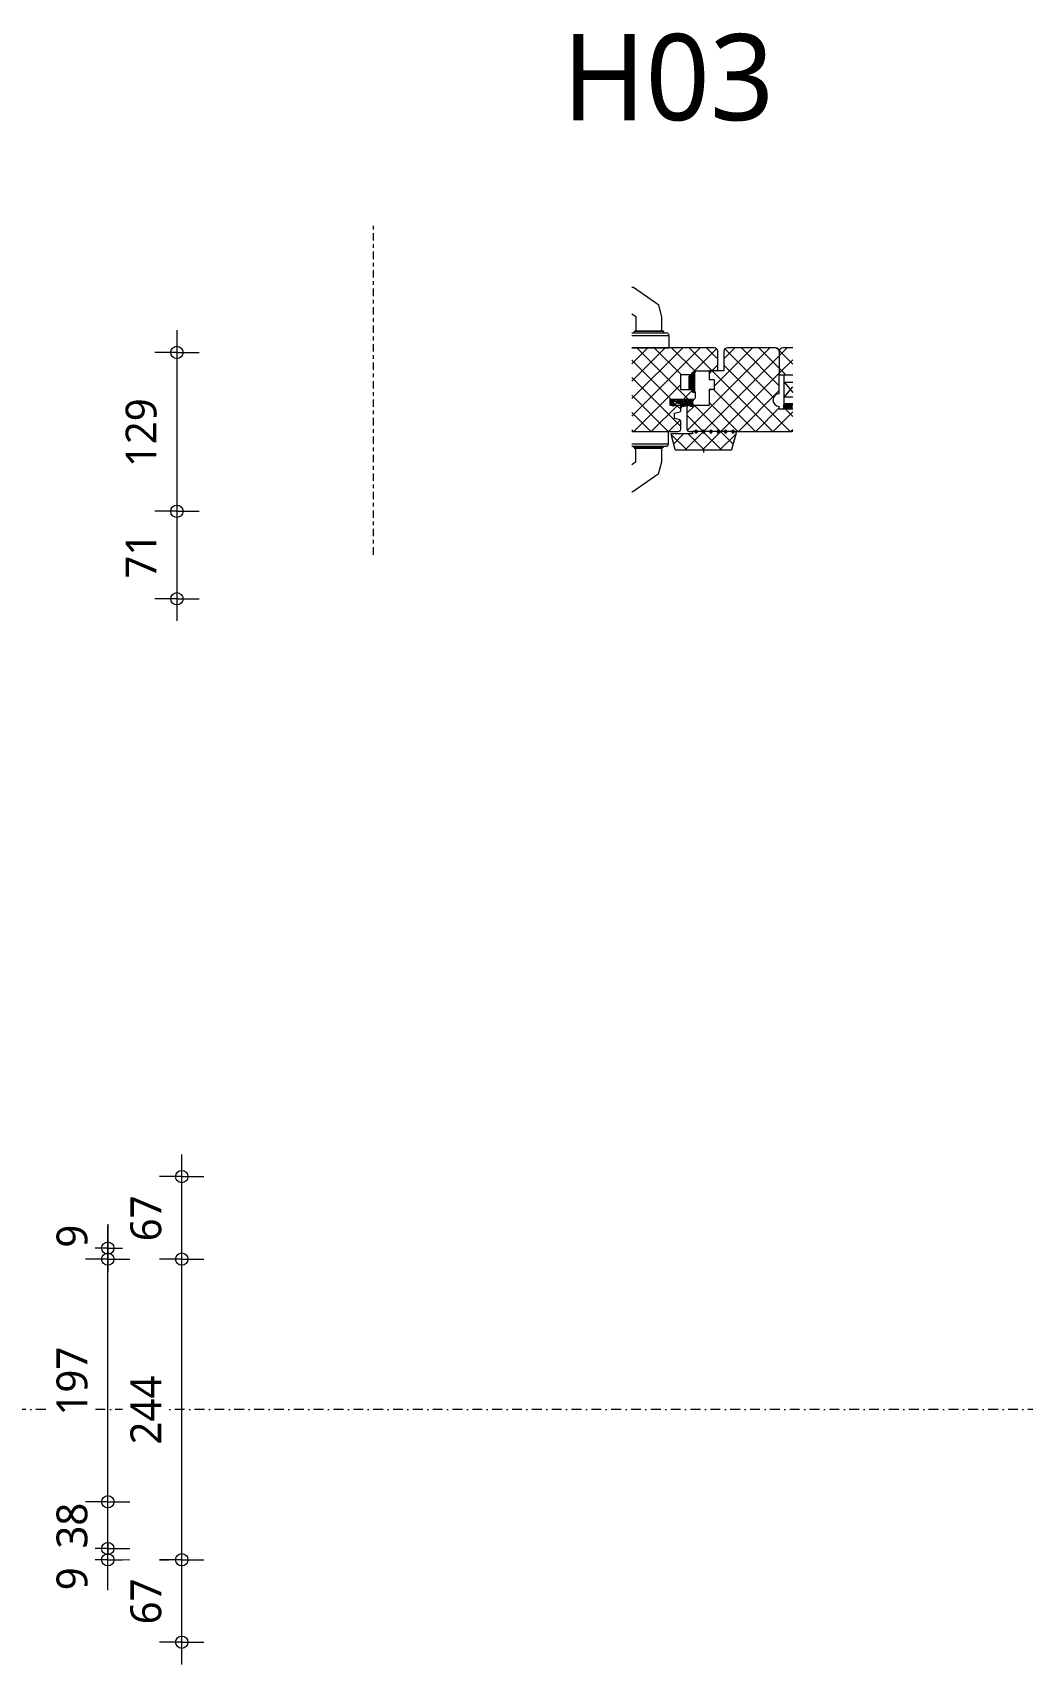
# Model space of a CAD drawing. Header units: millimetres. Extents: x 1789 to 13769, y 2055 to 27197.
# Drawn here: x 6124 to 6927, y 19201 to 20526 of the extents above; entities that cross this region are included whole.
import ezdxf

# ---------------------------------------------------------------- set-up
doc = ezdxf.new("R2010")
doc.units = ezdxf.units.MM
doc.linetypes.add('MV_center', pattern=[15, 6, -3, 3, -3])
doc.linetypes.add('MV_stramien', pattern=[16, 8, -4, 0, -4])
for name, color, linetype, lineweight in [('A-ANNO-DIMS', 211, 'Continuous', 13), ('A-ANNO-DIMS-10', 211, 'Continuous', 13), ('A-DETL', 90, 'Continuous', 13), ('A-DETL-GENF', 92, 'Continuous', 18), ('G-ANNO-TEXT', 231, 'Continuous', 13)]:
    doc.layers.add(name, color=color, linetype=linetype, lineweight=lineweight)
doc.styles.add('Segoe UI_2', font='segoeui.ttf', dxfattribs={"height": 25})
doc.styles.add('Segoe UI_3', font='segoeui.ttf', dxfattribs={"height": 70})
doc.dimstyles.new('2_5_mm_1', dxfattribs={"dimscale": 304.8, "dimtxt": 26.184099, "dimasz": 0.032808, "dimexe": 0.059055, "dimexo": 0.0625, "dimgap": 0.029528, "dimtad": 1, "dimdec": 0, "dimzin": 0, "dimdsep": 46, "dimtxsty": 'Segoe UI_2', "dimblk1": 'DOTBLANK', "dimblk2": 'DOTBLANK', "dimsah": 1, "dimcen": 0.09, "dimdle": 0.059055, "dimazin": 0, "dimtfac": 1, "dimtdec": 4, "dimtix": 1, "dimtmove": 0, "dimatfit": 3, "dimfxl": 0.059055, "dimfxlon": 1, "dimtvp": 1, "dimtfill": 1, "dimtolj": 1, "dimtzin": 0, "dimarcsym": 2})
doc.dimstyles.new('2_5_mm_2', dxfattribs={"dimscale": 304.8, "dimtxt": 26.184099, "dimasz": 0.032808, "dimexe": 0.059055, "dimexo": 0.0625, "dimgap": 0.029528, "dimtad": 1, "dimdec": 0, "dimzin": 0, "dimdsep": 46, "dimtxsty": 'Segoe UI_2', "dimblk1": 'DOTBLANK', "dimblk2": 'DOTBLANK', "dimsah": 1, "dimcen": 0.09, "dimdle": 0.059055, "dimazin": 0, "dimtfac": 1, "dimtdec": 4, "dimtix": 1, "dimtmove": 1, "dimatfit": 3, "dimfxl": 0.059055, "dimfxlon": 1, "dimtvp": 1, "dimtfill": 1, "dimtolj": 1, "dimtzin": 0, "dimarcsym": 2})
pattern_1 = [(45, (0, 0), (-7.071068, 7.071068), []), (135, (0, 0), (-7.071068, -7.071068), [])]

# ---------------------------------------------------------------- blocks, each defined once
blk = doc.blocks.new('31 dubbel_glas - Type 4 vliesgevel-3307011-Details Restauratie 1-10')
at = {"layer": 'A-DETL-GENF', "lineweight": 13}
for p, q in [((0, 0), (0, 24)), ((0, 18), (6.9, 18)), ((0, 18), (6.9, 9.7)), ((0, 6), (6.9, 14.3)), ((6.9, 6), (0, 6))]:
    blk.add_line(p, q, dxfattribs=at)
blk = doc.blocks.new('00 lijmnaad_bol - 00_MV_lijmnaad_bol-4318053-Details Restauratie 1-10')
at = {"layer": 'A-DETL-GENF'}
blk.add_hatch(color=256, dxfattribs=at).paths.add_polyline_path([(-0.3, 1.5), (0.5, 1.6), (0.7, 1.8), (1, 2.2), (1, 2.8), (0.5, 3.4), (-0.3, 3.5), (-0.7, 3.2), (-1, 2.5), (-0.7, 1.8)])
for start, end in [(0, 180), (180, 360)]:
    blk.add_arc((0, 2.5), 1, start, end, dxfattribs=at)
blk = doc.blocks.new('NLRS_00_DI_maskeer - Type 1-4234663-Details Restauratie 1-10')
at = {"layer": 'A-DETL-GENF', "linetype": 'MV_center'}
blk.add_line((168, 0), (-100, 0), dxfattribs=at)
blk = doc.blocks.new('DIMBLOCK119-Details Restauratie 1-10')
at = {"layer": 'A-ANNO-DIMS-10'}
for p, q in [((6184.7, 19295.3), (6166.7, 19295.3)), ((6184.7, 19300.5), (6184.7, 19290.8)), ((6184.7, 19261.5), (6184.7, 19300.5)), ((6184.7, 19268.3), (6184.7, 19295.3)), ((6184.7, 19295.3), (6202.7, 19295.3)), ((6184.7, 19286.3), (6166.7, 19286.3)), ((6184.7, 19286.3), (6202.7, 19286.3))]:
    blk.add_line(p, q, dxfattribs=at)
for centre in [(6184.7, 19295.3), (6184.7, 19286.3)]:
    blk.add_circle(centre, 5, dxfattribs=at)
at = {"layer": 'A-ANNO-DIMS-10', "color": 0, "insert": (6143.1, 19261.5), "char_height": 25, "width": 22.852, "attachment_point": 1, "rotation": 90, "line_spacing_factor": 1.142579, "style": 'Segoe UI_2', "bg_fill": 3, "box_fill_scale": 1.25, "bg_fill_color": 9, "bg_fill_true_color": 13158600, "bg_fill_transparency": 0}
blk.add_mtext('9', dxfattribs=at)
blk = doc.blocks.new('_DotBlank')
at = {"color": 0, "linetype": 'ByBlock', "lineweight": -2}
blk.add_line((-0.5, 0), (-1, 0), dxfattribs=at)
blk.add_circle((0, 0), 0.5, dxfattribs=at)
blk = doc.blocks.new('DIMBLOCK120-Details Restauratie 1-10')
at = {"layer": 'A-ANNO-DIMS-10'}
for p, q in [((6184.7, 19333.3), (6166.7, 19333.3)), ((6184.7, 19295.3), (6184.7, 19333.3)), ((6184.7, 19333.3), (6202.7, 19333.3)), ((6184.7, 19295.3), (6166.7, 19295.3)), ((6184.7, 19295.3), (6202.7, 19295.3))]:
    blk.add_line(p, q, dxfattribs=at)
for centre in [(6184.7, 19333.3), (6184.7, 19295.3)]:
    blk.add_circle(centre, 5, dxfattribs=at)
at = {"layer": 'A-ANNO-DIMS-10', "color": 0, "insert": (6143.1, 19295.3), "char_height": 25, "width": 45.703, "attachment_point": 1, "rotation": 90, "line_spacing_factor": 1.142579, "style": 'Segoe UI_2', "bg_fill": 3, "box_fill_scale": 1.25, "bg_fill_color": 9, "bg_fill_true_color": 13158600, "bg_fill_transparency": 0}
blk.add_mtext('38', dxfattribs=at)
blk = doc.blocks.new('DIMBLOCK121-Details Restauratie 1-10')
at = {"layer": 'A-ANNO-DIMS-10'}
for p, q in [((6184.7, 19530.3), (6166.7, 19530.3)), ((6184.7, 19333.3), (6184.7, 19530.3)), ((6184.7, 19530.3), (6202.7, 19530.3)), ((6184.7, 19333.3), (6166.7, 19333.3)), ((6184.7, 19333.3), (6202.7, 19333.3))]:
    blk.add_line(p, q, dxfattribs=at)
for centre in [(6184.7, 19530.3), (6184.7, 19333.3)]:
    blk.add_circle(centre, 5, dxfattribs=at)
at = {"layer": 'A-ANNO-DIMS-10', "color": 0, "insert": (6143.1, 19403.3), "char_height": 25, "width": 68.555, "attachment_point": 1, "rotation": 90, "line_spacing_factor": 1.142579, "style": 'Segoe UI_2', "bg_fill": 3, "box_fill_scale": 1.25, "bg_fill_color": 9, "bg_fill_true_color": 13158600, "bg_fill_transparency": 0}
blk.add_mtext('197', dxfattribs=at)
blk = doc.blocks.new('DIMBLOCK122-Details Restauratie 1-10')
at = {"layer": 'A-ANNO-DIMS-10'}
for p, q in [((6184.7, 19558.7), (6184.7, 19519.6)), ((6184.7, 19530.3), (6184.7, 19557.3)), ((6184.7, 19539.3), (6166.7, 19539.3)), ((6184.7, 19539.3), (6202.7, 19539.3)), ((6184.7, 19530.3), (6166.7, 19530.3)), ((6184.7, 19519.6), (6184.7, 19534.8)), ((6184.7, 19530.3), (6202.7, 19530.3))]:
    blk.add_line(p, q, dxfattribs=at)
for centre in [(6184.7, 19539.3), (6184.7, 19530.3)]:
    blk.add_circle(centre, 5, dxfattribs=at)
at = {"layer": 'A-ANNO-DIMS-10', "color": 0, "insert": (6143.1, 19539.6), "char_height": 25, "width": 22.852, "attachment_point": 1, "rotation": 90, "line_spacing_factor": 1.142579, "style": 'Segoe UI_2', "bg_fill": 3, "box_fill_scale": 1.25, "bg_fill_color": 9, "bg_fill_true_color": 13158600, "bg_fill_transparency": 0}
blk.add_mtext('9', dxfattribs=at)
blk = doc.blocks.new('DIMBLOCK123-Details Restauratie 1-10')
at = {"layer": 'A-ANNO-DIMS-10'}
for p, q in [((6244.7, 19286.3), (6226.7, 19286.3)), ((6244.7, 19201.3), (6244.7, 19286.3)), ((6244.7, 19286.3), (6262.7, 19286.3)), ((6244.7, 19219.3), (6226.7, 19219.3)), ((6244.7, 19219.3), (6262.7, 19219.3))]:
    blk.add_line(p, q, dxfattribs=at)
for centre in [(6244.7, 19286.3), (6244.7, 19219.3)]:
    blk.add_circle(centre, 5, dxfattribs=at)
at = {"layer": 'A-ANNO-DIMS-10', "color": 0, "insert": (6203.1, 19233.8), "char_height": 25, "width": 45.703, "attachment_point": 1, "rotation": 90, "line_spacing_factor": 1.142579, "style": 'Segoe UI_2', "bg_fill": 3, "box_fill_scale": 1.25, "bg_fill_color": 9, "bg_fill_true_color": 13158600, "bg_fill_transparency": 0}
blk.add_mtext('67', dxfattribs=at)
blk = doc.blocks.new('DIMBLOCK124-Details Restauratie 1-10')
at = {"layer": 'A-ANNO-DIMS-10'}
for p, q in [((6244.7, 19530.3), (6226.7, 19530.3)), ((6244.7, 19286.3), (6244.7, 19530.3)), ((6244.7, 19530.3), (6262.7, 19530.3)), ((6244.7, 19286.3), (6226.7, 19286.3)), ((6244.7, 19286.3), (6262.7, 19286.3))]:
    blk.add_line(p, q, dxfattribs=at)
for centre in [(6244.7, 19530.3), (6244.7, 19286.3)]:
    blk.add_circle(centre, 5, dxfattribs=at)
at = {"layer": 'A-ANNO-DIMS-10', "color": 0, "insert": (6203.1, 19379.8), "char_height": 25, "width": 68.555, "attachment_point": 1, "rotation": 90, "line_spacing_factor": 1.142579, "style": 'Segoe UI_2', "bg_fill": 3, "box_fill_scale": 1.25, "bg_fill_color": 9, "bg_fill_true_color": 13158600, "bg_fill_transparency": 0}
blk.add_mtext('244', dxfattribs=at)
blk = doc.blocks.new('DIMBLOCK125-Details Restauratie 1-10')
at = {"layer": 'A-ANNO-DIMS-10'}
for p, q in [((6244.7, 19530.3), (6244.7, 19615.3)), ((6244.7, 19597.3), (6226.7, 19597.3)), ((6244.7, 19597.3), (6262.7, 19597.3)), ((6244.7, 19530.3), (6226.7, 19530.3)), ((6244.7, 19530.3), (6262.7, 19530.3))]:
    blk.add_line(p, q, dxfattribs=at)
for centre in [(6244.7, 19597.3), (6244.7, 19530.3)]:
    blk.add_circle(centre, 5, dxfattribs=at)
at = {"layer": 'A-ANNO-DIMS-10', "color": 0, "insert": (6203.1, 19544.8), "char_height": 25, "width": 45.703, "attachment_point": 1, "rotation": 90, "line_spacing_factor": 1.142579, "style": 'Segoe UI_2', "bg_fill": 3, "box_fill_scale": 1.25, "bg_fill_color": 9, "bg_fill_true_color": 13158600, "bg_fill_transparency": 0}
blk.add_mtext('67', dxfattribs=at)
blk = doc.blocks.new('DIMBLOCK135-Details Restauratie 1-10')
at = {"layer": 'A-ANNO-DIMS-10'}
for p, q in [((6240.8, 20284.4), (6240.8, 20137.4)), ((6240.8, 20266.4), (6222.8, 20266.4)), ((6240.8, 20266.4), (6258.8, 20266.4)), ((6240.8, 20137.4), (6222.8, 20137.4)), ((6240.8, 20137.4), (6258.8, 20137.4))]:
    blk.add_line(p, q, dxfattribs=at)
for centre in [(6240.8, 20266.4), (6240.8, 20137.4)]:
    blk.add_circle(centre, 5, dxfattribs=at)
at = {"layer": 'A-ANNO-DIMS-10', "color": 0, "insert": (6199.2, 20173.3), "char_height": 25, "width": 68.555, "attachment_point": 1, "rotation": 90, "line_spacing_factor": 1.142579, "style": 'Segoe UI_2', "bg_fill": 3, "box_fill_scale": 1.25, "bg_fill_color": 9, "bg_fill_true_color": 13158600, "bg_fill_transparency": 0}
blk.add_mtext('129', dxfattribs=at)
blk = doc.blocks.new('DIMBLOCK136-Details Restauratie 1-10')
at = {"layer": 'A-ANNO-DIMS-10'}
for p, q in [((6240.8, 20137.4), (6222.8, 20137.4)), ((6240.8, 20137.4), (6240.8, 20048.4)), ((6240.8, 20137.4), (6258.8, 20137.4)), ((6240.8, 20066.4), (6222.8, 20066.4)), ((6240.8, 20066.4), (6258.8, 20066.4))]:
    blk.add_line(p, q, dxfattribs=at)
for centre in [(6240.8, 20137.4), (6240.8, 20066.4)]:
    blk.add_circle(centre, 5, dxfattribs=at)
at = {"layer": 'A-ANNO-DIMS-10', "color": 0, "insert": (6199.2, 20082.8), "char_height": 25, "width": 45.703, "attachment_point": 1, "rotation": 90, "line_spacing_factor": 1.142579, "style": 'Segoe UI_2', "bg_fill": 3, "box_fill_scale": 1.25, "bg_fill_color": 9, "bg_fill_true_color": 13158600, "bg_fill_transparency": 0}
blk.add_mtext('71', dxfattribs=at)

msp = doc.modelspace()

# ---------------------------------------------------------------- hatches: boundary and pattern name
at = {"layer": 'A-DETL-GENF', "lineweight": 13}
h = msp.add_hatch(dxfattribs=at)
h.set_pattern_fill('FP_21', color=250, style=0, pattern_type=2)
h.set_pattern_definition(pattern_1)
h.paths.add_polyline_path([(6610, 20202.2), (6648.1, 20202.2), (6648.9, 20202.6), (6649.5, 20203.3), (6649.7, 20204.2), (6649.7, 20210.6), (6649.5, 20211.1), (6648.9, 20211.6), (6644.7, 20212.7), (6644.7, 20217), (6648.9, 20218.2), (6649.5, 20218.6), (6649.7, 20219.1), (6649.7, 20223.4), (6641.2, 20223.4), (6641.2, 20228.4), (6660.5, 20228.4), (6661.2, 20228.8), (6661.5, 20229.1), (6661.7, 20229.9), (6661.7, 20234.1), (6659.2, 20234.1), (6659.2, 20236.1), (6649.9, 20236.1), (6649.9, 20248.4), (6659.2, 20248.4), (6659.2, 20250.4), (6661.7, 20250.4), (6661.7, 20251.4), (6678.5, 20251.4), (6679.2, 20251.8), (6679.5, 20252.1), (6679.7, 20252.9), (6679.5, 20267.9), (6679.2, 20268.7), (6678.8, 20269.3), (6678.2, 20269.8), (6677.4, 20270.1), (6676.7, 20270.2), (6610, 20270.2), (6610, 20217.9)])
h = msp.add_hatch(dxfattribs=at)
h.set_pattern_fill('FP_21', color=250, style=0, pattern_type=2)
h.set_pattern_definition(pattern_1)
h.paths.add_polyline_path([(6739.5, 20202.2), (6740.6, 20202.4), (6740.6, 20220.2), (6729.7, 20220.2), (6729.7, 20222.5), (6728.3, 20222.7), (6727.1, 20223.2), (6726, 20224), (6725.2, 20225.1), (6724.7, 20226.3), (6724.5, 20227.7), (6724.7, 20229), (6725.3, 20230.3), (6726, 20231.3), (6727.1, 20232.1), (6728.3, 20232.6), (6729.7, 20232.8), (6729.5, 20267.9), (6729.2, 20268.7), (6728.8, 20269.3), (6728.2, 20269.8), (6727.4, 20270.1), (6726.7, 20270.2), (6686.9, 20270.1), (6686.2, 20269.8), (6685.5, 20269.3), (6685.1, 20268.7), (6684.8, 20267.9), (6684.7, 20267.2), (6684.7, 20251.4), (6672.7, 20251.4), (6672.7, 20244.4), (6676.7, 20244.4), (6676.7, 20236.3), (6672.7, 20236.3), (6672.7, 20223.2), (6655.8, 20223.1), (6655.1, 20222.7), (6654.9, 20222.4), (6654.7, 20221.7), (6654.7, 20203.6), (6654.9, 20203.2), (6655.2, 20202.7), (6655.7, 20202.4), (6656.1, 20202.2), (6656.7, 20202.2), (6661.2, 20202.2), (6661.5, 20202.9), (6661.9, 20203.1), (6662.7, 20203), (6663.1, 20202.2), (6663.1, 20202.2), (6667.2, 20202.2), (6667.5, 20202.9), (6667.9, 20203.1), (6668.7, 20203), (6669.1, 20202.4), (6669.1, 20202.2), (6673.2, 20202.2), (6673.5, 20202.9), (6673.9, 20203.1), (6674.7, 20203), (6675.1, 20202.4), (6675.1, 20202.2), (6679.2, 20202.2), (6679.5, 20202.9), (6680, 20203.1), (6680.7, 20203), (6681.1, 20202.4), (6681.1, 20202.2), (6685.2, 20202.2), (6685.5, 20202.9), (6685.9, 20203.1), (6686.7, 20203), (6687.1, 20202.4), (6687.1, 20202.2), (6691.2, 20202.2), (6691.5, 20202.9), (6691.9, 20203.1), (6692.7, 20203), (6693.1, 20202.4), (6693.1, 20202.2), (6725.3, 20202.2)])
h = msp.add_hatch(dxfattribs=at)
h.set_pattern_fill('FP_21', color=250, style=0, pattern_type=2)
h.set_pattern_definition(pattern_1)
h.paths.add_polyline_path([(6740.6, 20248.2), (6740.6, 20270.2), (6731.9, 20270.1), (6731.2, 20269.8), (6730.5, 20269.3), (6730.1, 20268.7), (6729.8, 20267.9), (6729.7, 20267.2), (6729.7, 20248.2)])
at = {"layer": 'A-DETL-GENF'}
for points in [[(6661.2, 20234.2), (6661.2, 20250.2), (6659.2, 20250.2), (6659.2, 20247.2), (6656.2, 20247.2), (6656.2, 20237.2), (6659.2, 20237.2), (6659.2, 20234.2)], [(6739.5, 20220.2), (6740.6, 20220.2), (6740.6, 20224.2), (6733.7, 20224.2), (6733.7, 20220.2)]]:
    msp.add_hatch(color=7, dxfattribs=at).paths.add_polyline_path(points)
h = msp.add_hatch(color=7, dxfattribs=at)
h.paths.add_polyline_path([(6650.3, 20221.7), (6650.4, 20222), (6650.4, 20223.4), (6652.3, 20223.4), (6655.6, 20223.8), (6657, 20224.4), (6657, 20223.4), (6659.6, 20223.4), (6659.6, 20224.6), (6657.2, 20225.9), (6657.9, 20226.2), (6659.6, 20226.8), (6659.6, 20228.4), (6641.3, 20228.4), (6641.3, 20227.4), (6643, 20223.9), (6644.1, 20223.4), (6645.8, 20223.4), (6645.1, 20224.1), (6643.5, 20224.5), (6642.4, 20227.5), (6645.2, 20227.5), (6645.8, 20225.9), (6649.6, 20225.6), (6649.7, 20221.8)])
h.paths.add_polyline_path([(6652.3, 20224), (6651.3, 20224.1), (6652.2, 20225), (6655, 20224.5), (6655.4, 20224.7), (6655.7, 20225), (6655.8, 20225.5), (6655.8, 20227.5), (6658.8, 20227.5), (6657.8, 20226.8), (6656.6, 20226.4), (6656.6, 20225.5), (6659.2, 20224.2), (6658.3, 20224.2), (6657.8, 20224.8), (6657, 20225.2), (6655.2, 20224.4)])
h.paths.add_polyline_path([(6655, 20225.2), (6652.5, 20225.8), (6652.5, 20227.5), (6655, 20227.5)])
h.paths.add_polyline_path([(6651.7, 20225.8), (6646.4, 20226.4), (6646.8, 20227.5), (6651.7, 20227.5)])
at = {"layer": 'A-DETL-GENF', "lineweight": 13}
h = msp.add_hatch(dxfattribs=at)
h.set_pattern_fill('FP_21', color=250, style=0, pattern_type=2)
h.set_pattern_definition(pattern_1)
h.paths.add_polyline_path([(6662.6, 20201.1), (6662.6, 20201.1), (6667.5, 20201.1)])
h.paths.add_polyline_path([(6690.4, 20187.2), (6690.9, 20187.3), (6691.3, 20187.9), (6694.9, 20201.2), (6694.2, 20202.2), (6693.1, 20202.1), (6693.1, 20201.7), (6692.8, 20201.2), (6692.4, 20201), (6691.9, 20201), (6691.4, 20201.3), (6691.2, 20201.7), (6691.2, 20202.2), (6687.1, 20202.1), (6687.1, 20201.7), (6686.8, 20201.2), (6686.4, 20201), (6685.9, 20201), (6685.4, 20201.3), (6685.2, 20201.7), (6685.2, 20202.2), (6681.1, 20202.1), (6681.1, 20201.7), (6680.8, 20201.2), (6680.4, 20201), (6679.9, 20201), (6679.4, 20201.3), (6679.2, 20201.7), (6679.2, 20202.2), (6675.1, 20202.1), (6675.1, 20201.7), (6674.8, 20201.2), (6674.4, 20201), (6673.9, 20201), (6673.4, 20201.3), (6673.2, 20201.7), (6673.2, 20202.2), (6669.1, 20202.1), (6669.1, 20201.7), (6668.8, 20201.2), (6668.4, 20201), (6667.9, 20201), (6667.4, 20201.3), (6667.2, 20201.7), (6667.2, 20202.2), (6663.1, 20202.2), (6663.1, 20201.7), (6662.8, 20201.2), (6662.4, 20201), (6661.9, 20201), (6661.4, 20201.3), (6661.2, 20201.7), (6661.1, 20202.2), (6659.2, 20202.2), (6659.2, 20200.2), (6641.7, 20200.2), (6645, 20187.9), (6645.4, 20187.3), (6645.9, 20187.2)])

# ---------------------------------------------------------------- linework, layer by layer
at = {"layer": 'A-DETL', "lineweight": 18}
for p, q in [((6611.3, 20319.2), (6610, 20319.2)), ((6631.8, 20304.8), (6611.3, 20319.2)), ((6613.4, 20295.2), (6610, 20297.5)), ((6613.4, 20283.8), (6613.4, 20295.2)), ((6634.4, 20295.2), (6631.8, 20304.8)), ((6634.4, 20283.8), (6634.4, 20295.2)), ((6610, 20282.2), (6638.1, 20282.2)), ((6635.9, 20283.3), (6611.9, 20283.3)), ((6611.9, 20282.2), (6611.9, 20283.3)), ((6612.4, 20283.8), (6635.4, 20283.8)), ((6635.9, 20282.2), (6635.9, 20283.3)), ((6610, 20280.2), (6640.1, 20280.2)), ((6676.7, 20270.2), (6610, 20270.2)), ((6610, 20270.2), (6640.1, 20270.2)), ((6640.1, 20280.2), (6640.1, 20270.2)), ((6726.7, 20270.2), (6687.7, 20270.2)), ((6740.6, 20270.2), (6732.7, 20270.2)), ((6679.7, 20252.9), (6679.7, 20267.2)), ((6684.7, 20267.2), (6684.7, 20251.4)), ((6729.7, 20267.2), (6729.7, 20248.2)), ((6649.9, 20236.1), (6649.9, 20248.4)), ((6649.9, 20248.4), (6659.2, 20248.4)), ((6656.2, 20247.2), (6656.2, 20237.2)), ((6659.2, 20247.2), (6656.2, 20247.2)), ((6659.2, 20250.2), (6659.2, 20250.4)), ((6659.2, 20250.4), (6661.7, 20250.4)), ((6661.2, 20250.2), (6659.2, 20250.2)), ((6659.2, 20250.2), (6659.2, 20247.2)), ((6661.2, 20234.2), (6661.2, 20250.2)), ((6661.7, 20250.4), (6661.7, 20251.4)), ((6661.7, 20251.4), (6672.7, 20251.4)), ((6684.7, 20251.4), (6672.7, 20251.4)), ((6672.7, 20251.4), (6672.7, 20244.4)), ((6672.7, 20244.4), (6676.7, 20244.4)), ((6676.7, 20244.4), (6676.7, 20236.3)), ((6729.7, 20232.8), (6729.7, 20248.2)), ((6729.7, 20248.2), (6740.6, 20248.2)), ((6641.2, 20223.4), (6641.2, 20228.4)), ((6641.2, 20228.4), (6660.2, 20228.4)), ((6659.2, 20236.1), (6649.9, 20236.1)), ((6656.2, 20237.2), (6659.2, 20237.2)), ((6659.2, 20237.2), (6659.2, 20234.2)), ((6659.2, 20234.1), (6659.2, 20234.2)), ((6659.2, 20234.2), (6661.2, 20234.2)), ((6661.7, 20234.1), (6659.2, 20234.1)), ((6661.7, 20229.9), (6661.7, 20234.1)), ((6676.7, 20236.3), (6672.7, 20236.3)), ((6672.7, 20236.3), (6672.7, 20223.2)), ((6649.7, 20223.4), (6641.2, 20223.4)), ((6644.7, 20217), (6648.9, 20218.2)), ((6644.7, 20212.7), (6644.7, 20217)), ((6649.7, 20219.1), (6649.7, 20223.4)), ((6650.4, 20222), (6650.4, 20223.4)), ((6654.7, 20221.7), (6654.7, 20204.2)), ((6672.7, 20223.2), (6656.2, 20223.2)), ((6729.7, 20220.2), (6729.7, 20222.5)), ((6740.6, 20220.2), (6729.7, 20220.2)), ((6610, 20202.2), (6647.7, 20202.2)), ((6639.7, 20192.2), (6639.7, 20202.2)), ((6648.9, 20211.6), (6644.7, 20212.7)), ((6649.7, 20204.2), (6649.7, 20210.6)), ((6656.7, 20202.2), (6659.2, 20202.2)), ((6661.1, 20202.2), (6659.2, 20202.2)), ((6659.2, 20202.2), (6659.2, 20200.2)), ((6667.2, 20202.2), (6663.1, 20202.2)), ((6673.2, 20202.2), (6669.1, 20202.2)), ((6679.2, 20202.2), (6675.1, 20202.2)), ((6685.2, 20202.2), (6681.1, 20202.2)), ((6691.2, 20202.2), (6687.1, 20202.2)), ((6694.2, 20202.2), (6693.1, 20202.2)), ((6694.2, 20202.2), (6739.5, 20202.2)), ((6694.9, 20201.2), (6694.2, 20202.2)), ((6610, 20192.2), (6639.7, 20192.2)), ((6610, 20190.2), (6637.7, 20190.2)), ((6611.5, 20190.2), (6611.5, 20189.1)), ((6635.5, 20189.1), (6611.5, 20189.1)), ((6612, 20188.6), (6635, 20188.6)), ((6613, 20188.6), (6613, 20177.2)), ((6634, 20188.6), (6634, 20177.2)), ((6635.5, 20190.2), (6635.5, 20189.1)), ((6659.2, 20200.2), (6641.7, 20200.2)), ((6641.7, 20200.2), (6645, 20187.9)), ((6691.3, 20187.9), (6694.9, 20201.2)), ((6613, 20177.2), (6610, 20175.1)), ((6634, 20177.2), (6631.4, 20167.5)), ((6645.9, 20187.2), (6690.4, 20187.2)), ((6668.2, 20187.2), (6668.2, 20185.2)), ((6631.4, 20167.5), (6610.9, 20153.2)), ((6610.9, 20153.2), (6610, 20153.2))]:
    msp.add_line(p, q, dxfattribs=at)
at = {"layer": 'A-DETL'}
for p, q in [((6740.6, 20270.2), (6739.5, 20270.2)), ((6740.6, 20202.2), (6739.5, 20202.2))]:
    msp.add_line(p, q, dxfattribs=at)
at = {"layer": 'A-DETL', "lineweight": 35}
for p, q in [((6641.3, 20228.4), (6641.3, 20227.4)), ((6659.6, 20226.8), (6659.6, 20228.4)), ((6641.3, 20227.4), (6643, 20223.9)), ((6643.5, 20224.5), (6642.4, 20227.5)), ((6642.4, 20227.5), (6645.2, 20227.5)), ((6643, 20223.9), (6644.1, 20223.4)), ((6645.1, 20224.1), (6643.5, 20224.5)), ((6645.8, 20223.4), (6645.1, 20224.1)), ((6645.2, 20227.5), (6645.8, 20225.9)), ((6645.8, 20225.9), (6649.6, 20225.6)), ((6646.4, 20226.4), (6646.8, 20227.5)), ((6651.7, 20225.8), (6646.4, 20226.4)), ((6646.8, 20227.5), (6651.7, 20227.5)), ((6649.6, 20225.6), (6649.7, 20223.4)), ((6650.4, 20223.4), (6652.3, 20223.4)), ((6651.3, 20224.1), (6652.2, 20225)), ((6652.3, 20224), (6651.3, 20224.1)), ((6651.7, 20227.5), (6651.7, 20225.8)), ((6652.2, 20225), (6654.6, 20224.5)), ((6655.2, 20224.4), (6652.3, 20224)), ((6652.3, 20223.4), (6655.6, 20223.8)), ((6652.5, 20227.5), (6655, 20227.5)), ((6652.5, 20225.8), (6652.5, 20227.5)), ((6655, 20225.2), (6652.5, 20225.8)), ((6655, 20227.5), (6655, 20225.2)), ((6657, 20225.2), (6655.2, 20224.4)), ((6655.6, 20223.8), (6657, 20224.4)), ((6655.8, 20227.5), (6658.8, 20227.5)), ((6655.8, 20225.5), (6655.8, 20227.5)), ((6657.8, 20226.8), (6656.6, 20226.4)), ((6656.6, 20226.4), (6656.6, 20225.5)), ((6656.6, 20225.5), (6659.2, 20224.2)), ((6657.8, 20224.8), (6657, 20225.2)), ((6657, 20224.4), (6657, 20223.4)), ((6657, 20223.4), (6659.6, 20223.4)), ((6657.2, 20225.9), (6657.9, 20226.2)), ((6659.6, 20224.6), (6657.2, 20225.9)), ((6658.8, 20227.5), (6657.8, 20226.8)), ((6658.3, 20224.2), (6657.8, 20224.8)), ((6657.9, 20226.2), (6659.6, 20226.8)), ((6659.2, 20224.2), (6658.3, 20224.2)), ((6659.6, 20223.4), (6659.6, 20224.6)), ((6740.6, 20224.2), (6733.7, 20224.2)), ((6733.7, 20224.2), (6733.7, 20220.2))]:
    msp.add_line(p, q, dxfattribs=at)
at = {"layer": 'A-DETL', "linetype": 'MV_stramien', "lineweight": 18}
msp.add_line((8130.8, 19408.3), (2099, 19408.3), dxfattribs=at)
at = {"layer": 'A-DETL', "lineweight": 18}
for centre, radius, start, end in [((6638.1, 20280.2), 2, 0, 90), ((6676.7, 20267.2), 3, 0.0087, 90.0068), ((6687.7, 20267.2), 3, 90, 180), ((6726.7, 20267.2), 3, 0, 90), ((6732.7, 20267.2), 3, 90, 180), ((6678.2, 20252.9), 1.5, 270.0087, 0.0087), ((6660.2, 20229.9), 1.5, 270.0087, 0.0087), ((6729.7, 20227.7), 5.15, 90, 270), ((6648.7, 20219.1), 1, 285.0151, 0.0087), ((6650.1, 20222), 0.394, 180.0087, 0), ((6656.2, 20221.7), 1.5, 90, 180), ((6647.7, 20204.2), 2, 270.0062, 0.0087), ((6648.7, 20210.6), 1, 0.0087, 75.0087), ((6656.7, 20204.2), 2, 180, 270), ((6662.2, 20202), 1, 168.463, 357.0317), ((6668.2, 20202), 1, 154.197, 168.463), ((6668.2, 20202), 1, 168.463, 357.0317), ((6674.2, 20202), 1, 154.197, 168.463), ((6674.2, 20202), 1, 168.463, 357.0317), ((6680.2, 20202), 1, 154.197, 168.463), ((6680.2, 20202), 1, 168.463, 357.0317), ((6686.2, 20202), 1, 154.197, 168.463), ((6686.2, 20202), 1, 168.463, 357.0317), ((6692.2, 20202), 1, 154.197, 168.463), ((6692.2, 20202), 1, 168.463, 357.0317), ((6739.5, 20205.2), 3, 270, 292.0745), ((6637.7, 20192.2), 2, 270, 0), ((6645.9, 20188.2), 1, 195, 270), ((6690.4, 20188.2), 1, 270, 345)]:
    msp.add_arc(centre, radius, start, end, dxfattribs=at)
at = {"layer": 'A-DETL', "lineweight": 35}
msp.add_arc((6654.8, 20225.4), 1, 256.7595, 3.2405, dxfattribs=at)

# ---------------------------------------------------------------- block references
at = {"layer": 'A-DETL-GENF', "linetype": 'MV_center', "rotation": 270}
msp.add_blockref('NLRS_00_DI_maskeer - Type 1-4234663-Details Restauratie 1-10', (6400.3, 20270.2), dxfattribs=at)
at = {"layer": 'A-DETL-GENF', "lineweight": 13}
msp.add_blockref('31 dubbel_glas - Type 4 vliesgevel-3307011-Details Restauratie 1-10', (6733.7, 20224.2), dxfattribs=at)
at = {"layer": 'A-DETL-GENF'}
for p in [(6662.1, 20199.7), (6668.2, 20199.7), (6674.2, 20199.7), (6680.2, 20199.7), (6686.2, 20199.7), (6692.2, 20199.7)]:
    msp.add_blockref('00 lijmnaad_bol - 00_MV_lijmnaad_bol-4318053-Details Restauratie 1-10', p, dxfattribs=at)

# ---------------------------------------------------------------- texts
at = {"layer": 'G-ANNO-TEXT', "color": 7, "insert": (6553.6, 20524.9), "char_height": 70, "width": 218.059, "attachment_point": 1, "style": 'Segoe UI_3'}
msp.add_mtext('H03', dxfattribs=at)

# ---------------------------------------------------------------- dimensions: what is measured, and where the dimension line sits
at = {"layer": 'A-ANNO-DIMS'}
dim = msp.add_linear_dim(base=(6240.8, 20137.4), p1=(6222.8, 20266.4), p2=(6222.8, 20137.4), angle=90, dimstyle='2_5_mm_1', override={"dimpost": '<>', "dimfxl": 129}, dxfattribs=at)
dim.commit()
dim.dimension.update_dxf_attribs({"geometry": 'DIMBLOCK135-Details Restauratie 1-10', "text_midpoint": (6218.8, 20201.9)})
dim = msp.add_linear_dim(base=(6184.7, 19295.3), p1=(6166.7, 19286.3), p2=(6166.7, 19295.3), angle=90, dimstyle='2_5_mm_2', override={"dimpost": '<>', "dimfxl": 9}, dxfattribs=at)
dim.commit()
dim.dimension.update_dxf_attribs({"geometry": 'DIMBLOCK119-Details Restauratie 1-10', "text_midpoint": (6159.8, 19272.9), "dimtype": 160, "text_rotation": 90})

# ---------------------------------------------------------------- next in the draw order: dimensions: what is measured, and where the dimension line sits
for base, p1, p2, override, picture, middle in [((6240.8, 20066.4), (6222.8, 20137.4), (6222.8, 20066.4), {"dimpost": '<>', "dimfxl": 71}, 'DIMBLOCK136-Details Restauratie 1-10', (6219, 20101.9)), ((6184.7, 19333.3), (6166.7, 19295.3), (6166.7, 19333.3), {"dimpost": '<>', "dimfxl": 38}, 'DIMBLOCK120-Details Restauratie 1-10', (6162.8, 19314.3))]:
    dim = msp.add_linear_dim(base=base, p1=p1, p2=p2, angle=90, dimstyle='2_5_mm_1', override=override, dxfattribs=at)
    dim.commit()
    dim.dimension.update_dxf_attribs({"geometry": picture, "text_midpoint": middle})

# ---------------------------------------------------------------- next in the draw order: dimensions: what is measured, and where the dimension line sits
for base, p1, p2, override, picture, middle in [((6184.7, 19530.3), (6166.7, 19333.3), (6166.7, 19530.3), {"dimpost": '<>', "dimfxl": 197}, 'DIMBLOCK121-Details Restauratie 1-10', (6162.7, 19431.8)), ((6244.7, 19286.3), (6226.7, 19219.3), (6226.7, 19286.3), {"dimpost": '<>', "dimfxl": 67}, 'DIMBLOCK123-Details Restauratie 1-10', (6222.8, 19252.8))]:
    dim = msp.add_linear_dim(base=base, p1=p1, p2=p2, angle=90, dimstyle='2_5_mm_1', override=override, dxfattribs=at)
    dim.commit()
    dim.dimension.update_dxf_attribs({"geometry": picture, "text_midpoint": middle})

# ---------------------------------------------------------------- next in the draw order: dimensions: what is measured, and where the dimension line sits
dim = msp.add_linear_dim(base=(6184.7, 19539.3), p1=(6166.7, 19530.3), p2=(6166.7, 19539.3), angle=90, dimstyle='2_5_mm_2', override={"dimpost": '<>', "dimfxl": 9}, dxfattribs=at)
dim.commit()
dim.dimension.update_dxf_attribs({"geometry": 'DIMBLOCK122-Details Restauratie 1-10', "text_midpoint": (6159.8, 19551.1), "dimtype": 160, "text_rotation": 90})

# ---------------------------------------------------------------- next in the draw order: dimensions: what is measured, and where the dimension line sits
dim = msp.add_linear_dim(base=(6244.7, 19530.3), p1=(6226.7, 19286.3), p2=(6226.7, 19530.3), angle=90, dimstyle='2_5_mm_1', override={"dimpost": '<>', "dimfxl": 244}, dxfattribs=at)
dim.commit()
dim.dimension.update_dxf_attribs({"geometry": 'DIMBLOCK124-Details Restauratie 1-10', "text_midpoint": (6223, 19408.3)})

# ---------------------------------------------------------------- next in the draw order: dimensions: what is measured, and where the dimension line sits
dim = msp.add_linear_dim(base=(6244.7, 19597.3), p1=(6226.7, 19530.3), p2=(6226.7, 19597.3), angle=90, dimstyle='2_5_mm_1', override={"dimpost": '<>', "dimfxl": 67}, dxfattribs=at)
dim.commit()
dim.dimension.update_dxf_attribs({"geometry": 'DIMBLOCK125-Details Restauratie 1-10', "text_midpoint": (6222.8, 19563.8)})

doc.saveas('drawing.dxf')
